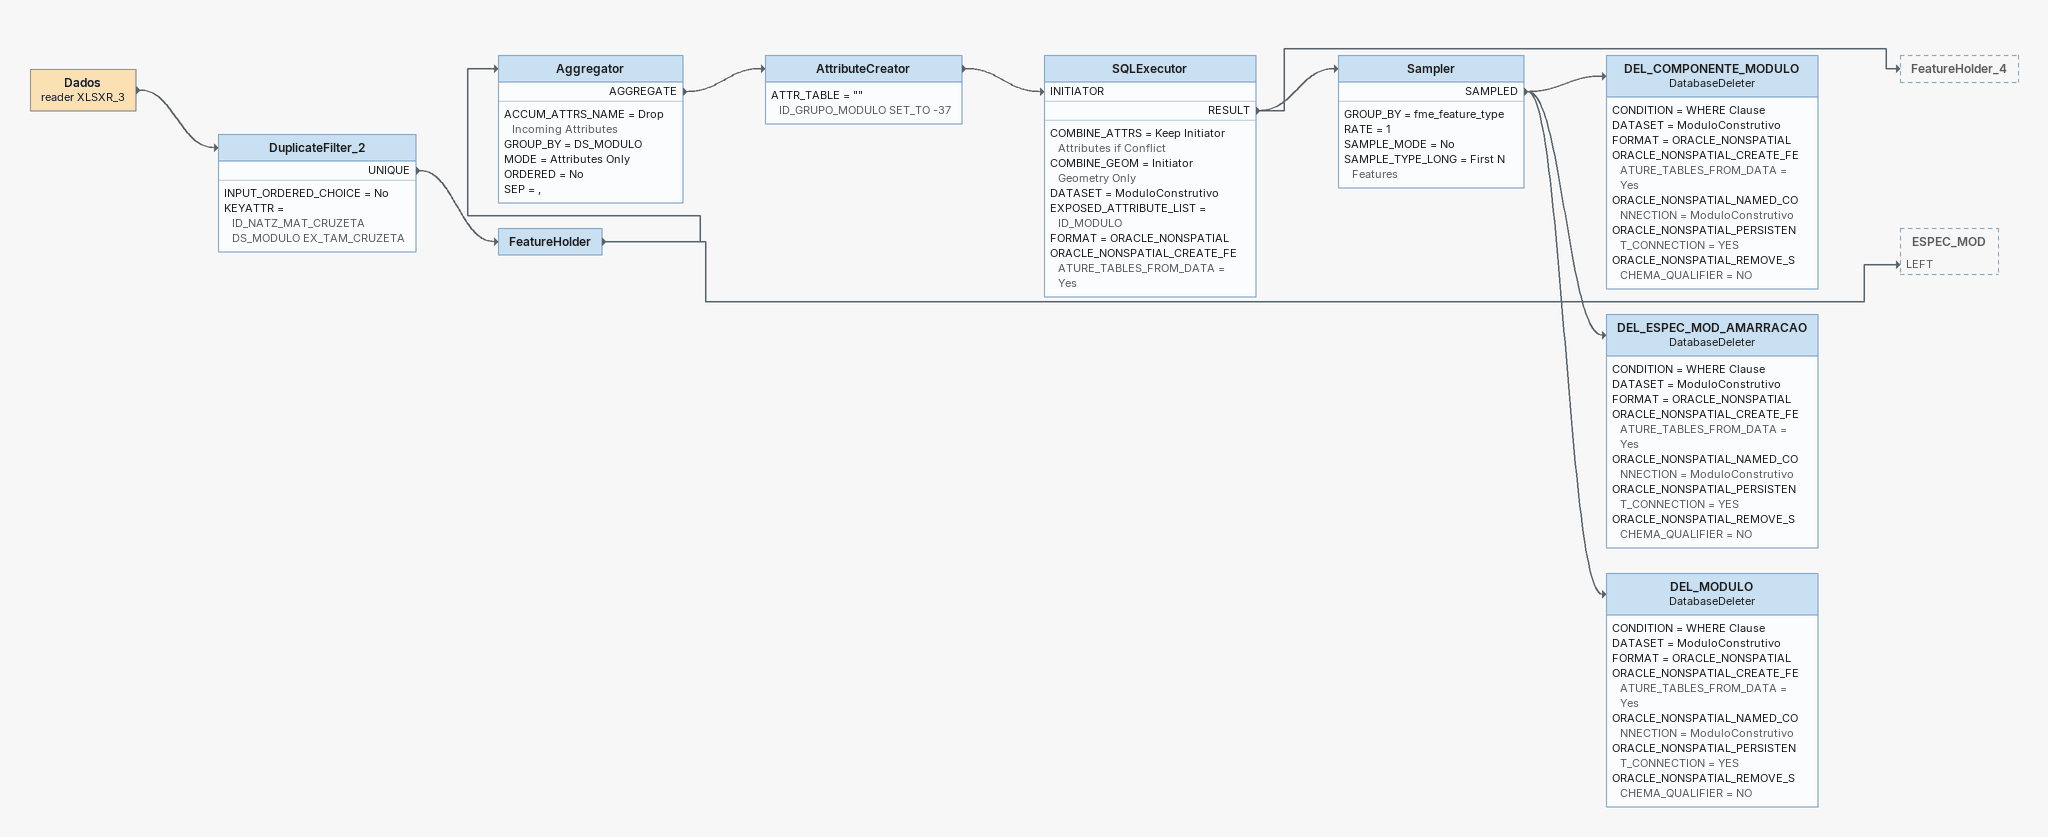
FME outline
Dados (reader XLSXR_3)
    -> DuplicateFilter_2
DuplicateFilter_2
    INPUT_ORDERED_CHOICE = No
    KEYATTR = ID_NATZ_MAT_CRUZETA DS_MODULO EX_TAM_CRUZETA
    UNIQUE -> FeatureHolder
FeatureHolder
    -> Aggregator
    -> ESPEC_MOD [LEFT]
Aggregator
    ACCUM_ATTRS_NAME = Drop Incoming Attributes
    GROUP_BY = DS_MODULO
    MODE = Attributes Only
    ORDERED = No
    SEP = ,
    AGGREGATE -> AttributeCreator
AttributeCreator
    ATTR_TABLE = "" ID_GRUPO_MODULO SET_TO -37
    -> SQLExecutor [INITIATOR]
SQLExecutor
    COMBINE_ATTRS = Keep Initiator Attributes if Conflict
    COMBINE_GEOM = Initiator Geometry Only
    DATASET = ModuloConstrutivo
    EXPOSED_ATTRIBUTE_LIST = ID_MODULO
    FORMAT = ORACLE_NONSPATIAL
    ORACLE_NONSPATIAL_CREATE_FEATURE_TABLES_FROM_DATA = Yes
    RESULT -> Sampler
    RESULT -> FeatureHolder_4
Sampler
    GROUP_BY = fme_feature_type
    RATE = 1
    SAMPLE_MODE = No
    SAMPLE_TYPE_LONG = First N Features
    SAMPLED -> DEL_COMPONENTE_MODULO
    SAMPLED -> DEL_ESPEC_MOD_AMARRACAO
    SAMPLED -> DEL_MODULO
DEL_COMPONENTE_MODULO: DatabaseDeleter
    CONDITION = WHERE Clause
    DATASET = ModuloConstrutivo
    FORMAT = ORACLE_NONSPATIAL
    ORACLE_NONSPATIAL_CREATE_FEATURE_TABLES_FROM_DATA = Yes
    ORACLE_NONSPATIAL_NAMED_CONNECTION = ModuloConstrutivo
    ORACLE_NONSPATIAL_PERSISTENT_CONNECTION = YES
    ORACLE_NONSPATIAL_REMOVE_SCHEMA_QUALIFIER = NO
DEL_ESPEC_MOD_AMARRACAO: DatabaseDeleter
    CONDITION = WHERE Clause
    DATASET = ModuloConstrutivo
    FORMAT = ORACLE_NONSPATIAL
    ORACLE_NONSPATIAL_CREATE_FEATURE_TABLES_FROM_DATA = Yes
    ORACLE_NONSPATIAL_NAMED_CONNECTION = ModuloConstrutivo
    ORACLE_NONSPATIAL_PERSISTENT_CONNECTION = YES
    ORACLE_NONSPATIAL_REMOVE_SCHEMA_QUALIFIER = NO
DEL_MODULO: DatabaseDeleter
    CONDITION = WHERE Clause
    DATASET = ModuloConstrutivo
    FORMAT = ORACLE_NONSPATIAL
    ORACLE_NONSPATIAL_CREATE_FEATURE_TABLES_FROM_DATA = Yes
    ORACLE_NONSPATIAL_NAMED_CONNECTION = ModuloConstrutivo
    ORACLE_NONSPATIAL_PERSISTENT_CONNECTION = YES
    ORACLE_NONSPATIAL_REMOVE_SCHEMA_QUALIFIER = NO
